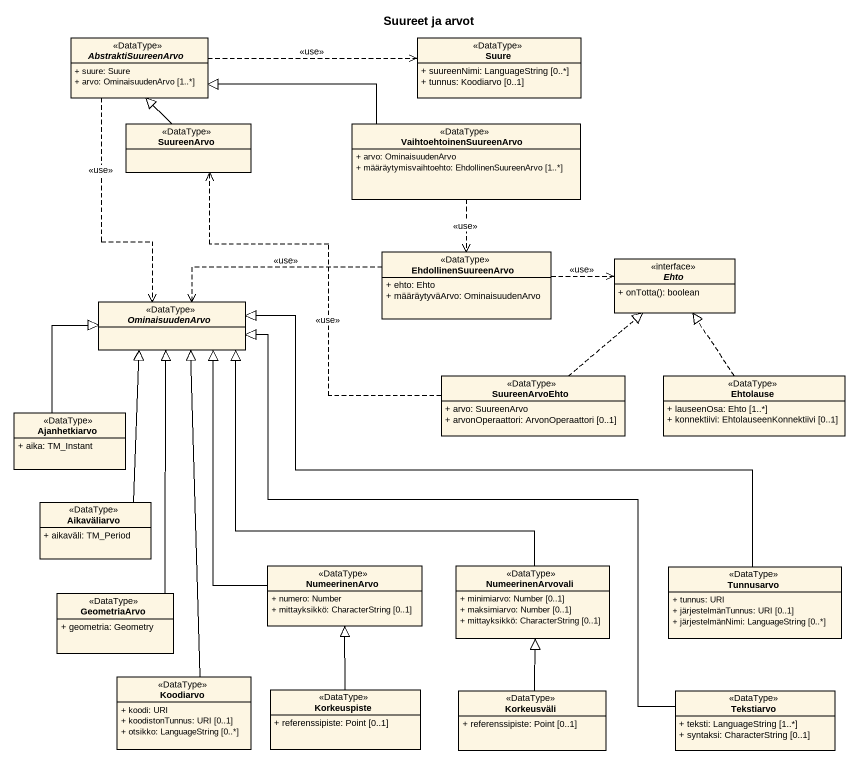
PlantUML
@startuml
title Suureet ja arvot
hide circle
hide empty members
skinparam classAttributeIconSize 0
abstract class AbstraktiSuureenArvo <<DataType>> {
  + suure: Suure
  + arvo: OminaisuudenArvo [1..*]
}
class Suure <<DataType>> {
  + suureenNimi: LanguageString [0..*]
  + tunnus: Koodiarvo [0..1]
}
class SuureenArvo <<DataType>>
class VaihtoehtoinenSuureenArvo <<DataType>> {
  + arvo: OminaisuudenArvo
  + määräytymisvaihtoehto: EhdollinenSuureenArvo [1..*]
}
class EhdollinenSuureenArvo <<DataType>> {
  + ehto: Ehto
  + määräytyväArvo: OminaisuudenArvo
}
interface Ehto {
  + onTotta(): boolean
}
abstract class OminaisuudenArvo <<DataType>>
class SuureenArvoEhto <<DataType>> {
  + arvo: SuureenArvo
  + arvonOperaattori: ArvonOperaattori [0..1]
}
class Ehtolause <<DataType>> {
  + lauseenOsa: Ehto [1..*]
  + konnektiivi: EhtolauseenKonnektiivi [0..1]
}
class Ajanhetkiarvo <<DataType>> {
  + aika: TM_Instant
}
class Aikaväliarvo <<DataType>> {
  + aikaväli: TM_Period
}
class NumeerinenArvo <<DataType>> {
  + numero: Number
  + mittayksikkö: CharacterString [0..1]
}
class NumeerinenArvovali <<DataType>> {
  + minimiarvo: Number [0..1]
  + maksimiarvo: Number [0..1]
  + mittayksikkö: CharacterString [0..1]
}
class Tunnusarvo <<DataType>> {
  + tunnus: URI
  + järjestelmänTunnus: URI [0..1]
  + järjestelmänNimi: LanguageString [0..*]
}
class GeometriaArvo <<DataType>> {
  + geometria: Geometry
}
class Koodiarvo <<DataType>> {
  + koodi: URI
  + koodistonTunnus: URI [0..1]
  + otsikko: LanguageString [0..*]
}
class Korkeuspiste <<DataType>> {
  + referenssipiste: Point [0..1]
}
class Korkeusväli <<DataType>> {
  + referenssipiste: Point [0..1]
}
class Tekstiarvo <<DataType>> {
  + teksti: LanguageString [1..*]
  + syntaksi: CharacterString [0..1]
}
AbstraktiSuureenArvo .right.> Suure : <<use>>
AbstraktiSuureenArvo ..> OminaisuudenArvo : <<use>>
SuureenArvo -up-|> AbstraktiSuureenArvo
VaihtoehtoinenSuureenArvo -left-|> AbstraktiSuureenArvo
VaihtoehtoinenSuureenArvo ..> EhdollinenSuureenArvo : <<use>>
EhdollinenSuureenArvo .right.> Ehto : <<use>>
EhdollinenSuureenArvo .left.> OminaisuudenArvo : <<use>>
SuureenArvoEhto .up.> SuureenArvo : <<use>>
SuureenArvoEhto .up.|> Ehto
Ehtolause .up.|> Ehto
Ajanhetkiarvo -up-|> OminaisuudenArvo
Aikaväliarvo -up-|> OminaisuudenArvo
NumeerinenArvo -up-|> OminaisuudenArvo
NumeerinenArvovali -up-|> OminaisuudenArvo
Tunnusarvo -left-|> OminaisuudenArvo
GeometriaArvo -up-|> OminaisuudenArvo
Koodiarvo -up-|> OminaisuudenArvo
Korkeuspiste -up-|> NumeerinenArvo
Korkeusväli -up-|> NumeerinenArvovali
Tekstiarvo -up-|> OminaisuudenArvo
@enduml
